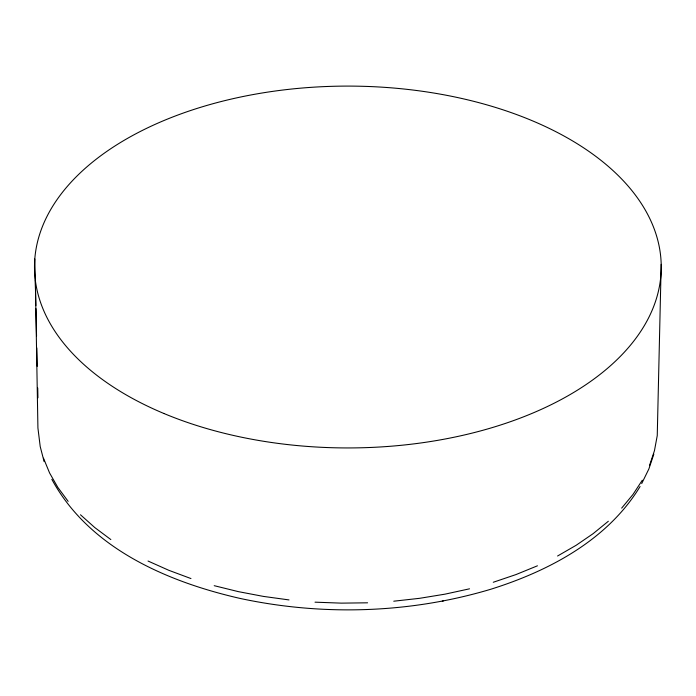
<?xml version="1.0" encoding="UTF-8"?>
<svg xmlns="http://www.w3.org/2000/svg" width="696" height="696" viewBox="0 0 696 696"><rect width="100%" height="100%" fill="white"/><g stroke="black" fill="none" stroke-linecap="round" stroke-linejoin="round"><path stroke-width="1.04" d="M661.2 264.341L657.25 435.583L654.457 450.686L649.464 465.607M653.831 454.123L648.846 469.008L641.695 483.59M642.295 480.223L633.003 494.438L621.659 508.141M640.076 486.521C607.608 540.018 548.961 570.972 490.932 589.207C410.309 613.333 323.64 616.099 241.381 598.708L240.172 598.447C167.223 581.812 89.14 548.204 51.826 479.309M608.339 521.252L593.14 533.649L576.184 545.264L557.574 556.008M537.451 565.804L515.971 574.574L493.273 582.265M442.273 601.17L443.352 600.935M469.53 588.816L444.909 594.175L419.592 598.316L393.753 601.205M367.592 602.814L341.284 603.136L315.018 602.17M288.997 599.917L263.392 596.402L238.406 591.643L214.203 585.684M190.956 578.559L168.85 570.32L148.031 561.028M110.847 539.565L94.76 527.542L80.484 514.779M68.147 501.364L57.82 487.383L49.581 472.958L43.491 458.177M44.109 461.596L40.22 446.597L37.923 427.988L35.348 280.41M34.8 258.982L35.853 305.614M35.974 308.667L36.54 335.985M36.81 347.913L37.227 366.348M37.732 387.985L37.932 397.799M163.917 413.494A313.374 180.925 0 0 0 659.547 285.751A313.374 180.925 0 0 0 220.119 101.807A313.374 180.925 0 0 0 163.917 413.494"/></g></svg>
